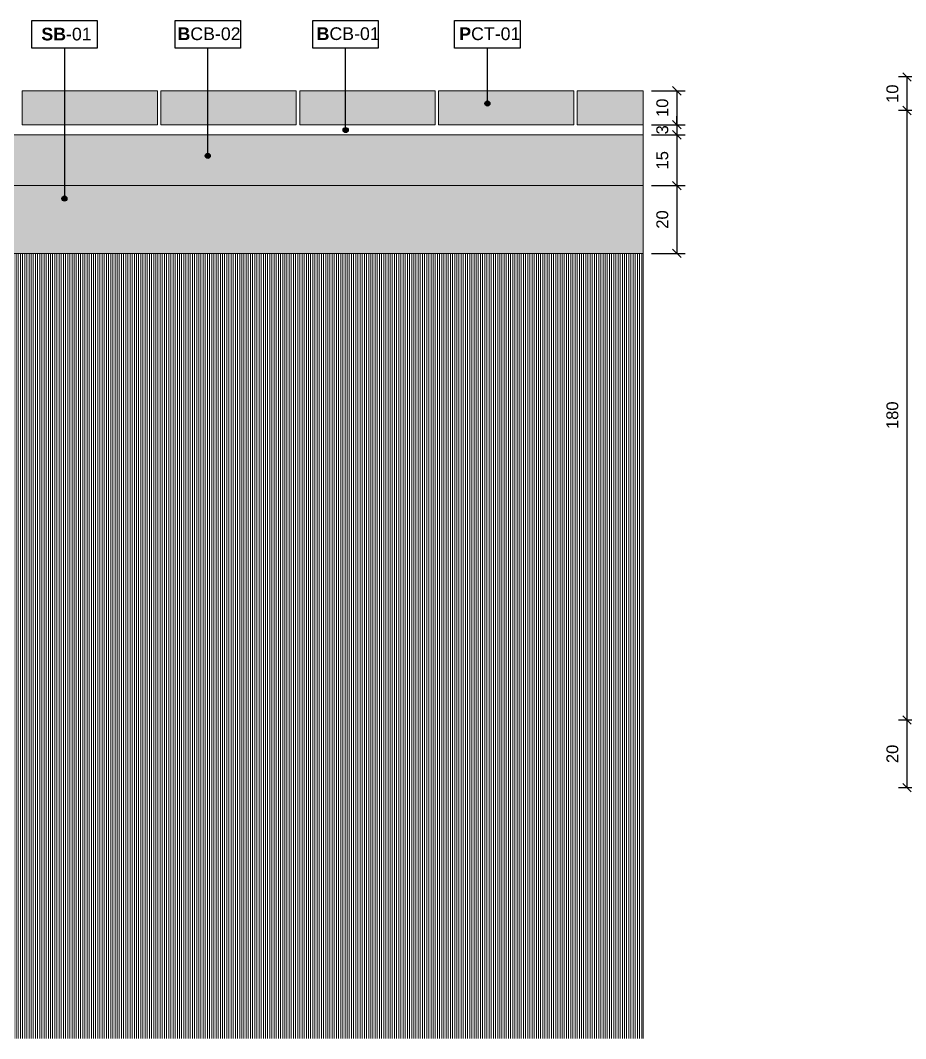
# Model space of a CAD drawing. Header units: metres. Extents: x -325 to 301, y -147 to 149.
# Drawn here: x 95.598 to 98.213, y 16.502 to 19.51 of the extents above; entities that cross this region are included whole.
import ezdxf

# ---------------------------------------------------------------- set-up
doc = ezdxf.new("R2010")
doc.units = ezdxf.units.M
doc.layers.get('Defpoints').update_dxf_attribs({"lineweight": 13})
doc.layers.add('0-TX-1_25', color=7, linetype='Continuous', true_color=0x3f4f7f)
doc.layers.add('3-TR-paviment fort', color=7, linetype='Continuous', true_color=0xd1d1d1)
for name, color, linetype, lineweight in [('1-CM', 7, 'Continuous', 0), ('2-L-secció', 1, 'Continuous', 0), ('3-TR Seleccionat', 44, 'Continuous', 0), ('3-TR Tot-u', 37, 'Continuous', 0)]:
    doc.layers.add(name, color=color, linetype=linetype, lineweight=lineweight)
doc.layers.add('3-TR tot_u', color=7, linetype='Continuous', lineweight=5, true_color=0x787878)
doc.layers.add('A-KEYPLAN_HATCH', color=7, linetype='Continuous')
doc.layers.add('A_TEXT_2', color=7, linetype='Continuous')
doc.styles.get("Standard").update_dxf_attribs({"font": 'arial.ttf'})
doc.dimstyles.new('ISO-25', dxfattribs={"dimtxt": 0.1, "dimasz": 0.1, "dimexe": 0.1, "dimexo": 0.1, "dimgap": 0.1, "dimtad": 1, "dimdec": 0, "dimlfac": 100, "dimzin": 9, "dimtxsty": 'Standard', "dimblk": 'OBLIQUE', "dimcen": 0.1, "dimadec": 0, "dimazin": 0, "dimtfac": 1, "dimtdec": 0, "dimtmove": 0, "dimatfit": 3, "dimldrblk": 'OBLIQUE', "dimfxl": 1, "dimarcsym": 0})

# ---------------------------------------------------------------- blocks, each defined once
blk = doc.blocks.new('hatch keyplan 2')
at = {"layer": 'A-KEYPLAN_HATCH'}
blk.add_lwpolyline([(0, 0.00548), (0.01287, 0.00548), (0.01287, 0), (0, 0)], close=True, dxfattribs=at)
blk = doc.blocks.new('hatch keyplan')
at = {"layer": 'A-KEYPLAN_HATCH'}
blk.add_blockref('hatch keyplan 2', (1.43058, 0.85215), dxfattribs=at)
blk = doc.blocks.new('B-CB02')
at = {"layer": 'A-KEYPLAN_HATCH'}
blk.add_blockref('hatch keyplan', (-1.43058, -0.85215), dxfattribs=at)
at = {"layer": 'A_TEXT_2', "insert": (-0.0008, 0.00409), "char_height": 0.0025, "attachment_point": 1}
blk.add_mtext_dynamic_manual_height_columns('\\pi0.00129;{\\fArial|b1|i0|c0|p34;B}CB-02', width=0.0145619, gutter_width=0.015, heights=[0], dxfattribs=at)
blk = doc.blocks.new('B-CB01')
at = {"layer": 'A-KEYPLAN_HATCH'}
blk.add_blockref('hatch keyplan', (-1.43058, -0.85215), dxfattribs=at)
at = {"layer": 'A_TEXT_2', "insert": (-0.0008, 0.00411), "char_height": 0.0025, "attachment_point": 1}
blk.add_mtext_dynamic_manual_height_columns('\\pi0.00152;{\\fArial|b1|i0|c0|p34;B}CB-01', width=0.0145619, gutter_width=0.015, heights=[0], dxfattribs=at)
blk = doc.blocks.new('SB-01')
at = {"layer": 'A-KEYPLAN_HATCH'}
blk.add_blockref('hatch keyplan', (-1.43058, -0.85215), dxfattribs=at)
at = {"layer": 'A_TEXT_2', "insert": (-0.0008, 0.00403), "char_height": 0.0025, "attachment_point": 1}
blk.add_mtext_dynamic_manual_height_columns('\\pi0.00271;{\\fArial|b1|i0|c0|p34;SB}-01', width=0.0145619, gutter_width=0.015, heights=[0], dxfattribs=at)
blk = doc.blocks.new('_Oblique')
at = {"color": 0, "lineweight": -2}
blk.add_line((-0.5, -0.5), (0.5, 0.5), dxfattribs=at)
blk = doc.blocks.new('*D2141')
at = {"layer": '0-TX-1_25', "color": 0, "lineweight": -2, "transparency": 16777216}
for p, q in [((97.4623, 19.302), (97.5623, 19.302)), ((97.5373, 19.302), (97.5373, 19.202)), ((97.4623, 19.202), (97.5623, 19.202))]:
    blk.add_line(p, q, dxfattribs=at)
at = {"layer": 'Defpoints', "color": 0, "transparency": 16777216}
for p in [(97.4373, 19.302), (97.4373, 19.202), (97.5373, 19.202)]:
    blk.add_point(p, dxfattribs=at)
at = {"layer": '0-TX-1_25', "color": 0, "lineweight": -2, "transparency": 16777216, "xscale": 0.025, "yscale": 0.025, "zscale": 0.025}
for p, rotation in [((97.5373, 19.302), 90), ((97.5373, 19.202), 270)]:
    blk.add_blockref('_Oblique', p, dxfattribs=dict(at, rotation=rotation))
at = {"layer": '0-TX-1_25', "color": 0, "transparency": 16777216, "insert": (97.4944, 19.252), "char_height": 0.035, "attachment_point": 5, "rotation": 90}
blk.add_mtext('10', dxfattribs=at)
blk = doc.blocks.new('*D2132')
at = {"layer": '0-TX-1_25', "color": 0, "lineweight": -2, "transparency": 16777216}
for p, q in [((97.5373, 19.202), (97.5373, 19.227)), ((97.4623, 19.202), (97.5623, 19.202)), ((97.5373, 19.202), (97.5373, 19.172)), ((97.4623, 19.172), (97.5623, 19.172)), ((97.5373, 19.172), (97.5373, 19.147))]:
    blk.add_line(p, q, dxfattribs=at)
at = {"layer": 'Defpoints', "color": 0, "transparency": 16777216}
for p in [(97.4373, 19.202), (97.4373, 19.172), (97.5373, 19.172)]:
    blk.add_point(p, dxfattribs=at)
at = {"layer": '0-TX-1_25', "color": 0, "lineweight": -2, "transparency": 16777216, "xscale": 0.025, "yscale": 0.025, "zscale": 0.025}
for p, rotation in [((97.5373, 19.202), 270), ((97.5373, 19.172), 90)]:
    blk.add_blockref('_Oblique', p, dxfattribs=dict(at, rotation=rotation))
at = {"layer": '0-TX-1_25', "color": 0, "transparency": 16777216, "insert": (97.4944, 19.187), "char_height": 0.035, "attachment_point": 5, "rotation": 90}
blk.add_mtext('3', dxfattribs=at)
blk = doc.blocks.new('*D2133')
at = {"layer": '0-TX-1_25', "color": 0, "lineweight": -2, "transparency": 16777216}
for p, q in [((97.4623, 19.172), (97.5623, 19.172)), ((97.5373, 19.172), (97.5373, 19.022)), ((97.4623, 19.022), (97.5623, 19.022))]:
    blk.add_line(p, q, dxfattribs=at)
at = {"layer": 'Defpoints', "color": 0, "transparency": 16777216}
for p in [(97.4373, 19.172), (97.4373, 19.022), (97.5373, 19.022)]:
    blk.add_point(p, dxfattribs=at)
at = {"layer": '0-TX-1_25', "color": 0, "lineweight": -2, "transparency": 16777216, "xscale": 0.025, "yscale": 0.025, "zscale": 0.025}
for p, rotation in [((97.5373, 19.172), 90), ((97.5373, 19.022), 270)]:
    blk.add_blockref('_Oblique', p, dxfattribs=dict(at, rotation=rotation))
at = {"layer": '0-TX-1_25', "color": 0, "transparency": 16777216, "insert": (97.4944, 19.097), "char_height": 0.035, "attachment_point": 5, "rotation": 90}
blk.add_mtext('15', dxfattribs=at)
blk = doc.blocks.new('*D2134')
at = {"layer": '0-TX-1_25', "color": 0, "lineweight": -2, "transparency": 16777216}
for p, q in [((97.4623, 19.022), (97.5623, 19.022)), ((97.5373, 19.022), (97.5373, 18.822)), ((97.4623, 18.822), (97.5623, 18.822))]:
    blk.add_line(p, q, dxfattribs=at)
at = {"layer": 'Defpoints', "color": 0, "transparency": 16777216}
for p in [(97.4373, 19.022), (97.4373, 18.822), (97.5373, 18.822)]:
    blk.add_point(p, dxfattribs=at)
at = {"layer": '0-TX-1_25', "color": 0, "lineweight": -2, "transparency": 16777216, "xscale": 0.025, "yscale": 0.025, "zscale": 0.025}
for p, rotation in [((97.5373, 19.022), 90), ((97.5373, 18.822), 270)]:
    blk.add_blockref('_Oblique', p, dxfattribs=dict(at, rotation=rotation))
at = {"layer": '0-TX-1_25', "color": 0, "transparency": 16777216, "insert": (97.4944, 18.922), "char_height": 0.035, "attachment_point": 5, "rotation": 90}
blk.add_mtext('20', dxfattribs=at)
blk = doc.blocks.new('POINT')
at = {"layer": '0-TX-1_25'}
h = blk.add_hatch(dxfattribs=at)
h.set_pattern_fill('ANGLE', color=256)
h.set_pattern_definition([(0, (-83.747, -12.726), (0, 6.985), [5.08, -1.905]), (90, (-83.747, -12.726), (-6.985, 4e-16), [5.08, -1.905])])
edge = h.paths.add_edge_path()
edge.add_arc((0, 0), 0.0075, 0, 360)
h = blk.add_hatch(color=256, dxfattribs=at)
h.dxf.hatch_style = 1
edge = h.paths.add_edge_path()
edge.add_arc((0, 0), 0.0075, 0, 360)
blk.add_circle((0, 0), 0.0075, dxfattribs=at)
blk = doc.blocks.new('PCB01')
at = {"layer": 'A-KEYPLAN_HATCH'}
blk.add_lwpolyline([(0.001, 0.00548), (0.01387, 0.00548), (0.01387, 0), (0.001, 0)], close=True, dxfattribs=at)
at = {"layer": 'A_TEXT_2', "insert": (0.0002, 0.00409), "char_height": 0.0025, "attachment_point": 1}
blk.add_mtext_dynamic_manual_height_columns('\\pi0.00171;{\\fArial|b1|i0|c0|p34;P}CT-01', width=0.0145619, gutter_width=0.015, heights=[0], dxfattribs=at)
blk = doc.blocks.new('*D2165')
at = {"layer": '0-TX-1_25', "color": 0, "lineweight": -2, "transparency": 16777216}
for p, q in [((98.3168, 19.3432), (98.1918, 19.3432)), ((98.2168, 19.3432), (98.2168, 19.2442)), ((98.3168, 19.2442), (98.1918, 19.2442))]:
    blk.add_line(p, q, dxfattribs=at)
at = {"layer": 'Defpoints', "color": 0, "transparency": 16777216}
for p in [(98.4168, 19.3432), (98.2168, 19.2442), (98.4168, 19.2442)]:
    blk.add_point(p, dxfattribs=at)
at = {"layer": '0-TX-1_25', "color": 0, "lineweight": -2, "transparency": 16777216, "xscale": 0.025, "yscale": 0.025, "zscale": 0.025}
for p, rotation in [((98.2168, 19.3432), 90), ((98.2168, 19.2442), 270)]:
    blk.add_blockref('_Oblique', p, dxfattribs=dict(at, rotation=rotation))
at = {"layer": '0-TX-1_25', "color": 0, "transparency": 16777216, "insert": (98.174, 19.2937), "char_height": 0.035, "attachment_point": 5, "rotation": 90}
blk.add_mtext('10', dxfattribs=at)
blk = doc.blocks.new('*D2167')
at = {"layer": '0-TX-1_25', "color": 0, "lineweight": -2, "transparency": 16777216}
for p, q in [((98.3168, 19.2442), (98.1918, 19.2442)), ((98.2168, 19.2442), (98.2168, 17.4432)), ((98.3168, 17.4432), (98.1918, 17.4432))]:
    blk.add_line(p, q, dxfattribs=at)
at = {"layer": 'Defpoints', "color": 0, "transparency": 16777216}
for p in [(98.4168, 19.2442), (98.2168, 17.4432), (98.4168, 17.4432)]:
    blk.add_point(p, dxfattribs=at)
at = {"layer": '0-TX-1_25', "color": 0, "lineweight": -2, "transparency": 16777216, "xscale": 0.025, "yscale": 0.025, "zscale": 0.025}
for p, rotation in [((98.2168, 19.2442), 90), ((98.2168, 17.4432), 270)]:
    blk.add_blockref('_Oblique', p, dxfattribs=dict(at, rotation=rotation))
at = {"layer": '0-TX-1_25', "color": 0, "transparency": 16777216, "insert": (98.174, 18.3437), "char_height": 0.035, "attachment_point": 5, "rotation": 90}
blk.add_mtext('180', dxfattribs=at)
blk = doc.blocks.new('*D2168')
at = {"layer": '0-TX-1_25', "color": 0, "lineweight": -2, "transparency": 16777216}
for p, q in [((98.3168, 17.4432), (98.1918, 17.4432)), ((98.2168, 17.4432), (98.2168, 17.2432)), ((98.3168, 17.2432), (98.1918, 17.2432))]:
    blk.add_line(p, q, dxfattribs=at)
at = {"layer": 'Defpoints', "color": 0, "transparency": 16777216}
for p in [(98.4168, 17.4432), (98.2168, 17.2432), (98.4168, 17.2432)]:
    blk.add_point(p, dxfattribs=at)
at = {"layer": '0-TX-1_25', "color": 0, "lineweight": -2, "transparency": 16777216, "xscale": 0.025, "yscale": 0.025, "zscale": 0.025}
for p, rotation in [((98.2168, 17.4432), 90), ((98.2168, 17.2432), 270)]:
    blk.add_blockref('_Oblique', p, dxfattribs=dict(at, rotation=rotation))
at = {"layer": '0-TX-1_25', "color": 0, "transparency": 16777216, "insert": (98.174, 17.3432), "char_height": 0.035, "attachment_point": 5, "rotation": 90}
blk.add_mtext('20', dxfattribs=at)

msp = doc.modelspace()

# ---------------------------------------------------------------- hatches: boundary and pattern name
at = {"layer": '3-TR Seleccionat'}
h = msp.add_hatch(dxfattribs=at)
h.set_pattern_fill('ANSI31', color=256, scale=0.002, angle=45, style=0)
h.set_pattern_definition([(90, (92.2073734, 25.5551045), (-0.00635, 1e-18), [])])
h.paths.add_polyline_path([(94.3558, 17.302), (94.6238, 18.822), (97.4373, 18.822), (97.4373, 16.502), (94.1397, 16.502), (94.1397, 17.302)])
h.paths.add_polyline_path([(93.2789, 18.6695), (93.5216, 17.302), (94.1397, 17.302), (94.1397, 16.502), (90.4402, 16.502), (90.4373, 18.6695), (92.6199, 18.6695), (92.7149, 18.6695), (93.1011, 18.6695), (93.2326, 18.6695), (93.1011, 18.6695), (93.2326, 18.6695)])
at = {"layer": '3-TR Tot-u'}
h = msp.add_hatch(dxfattribs=at)
h.set_pattern_fill('EARTH', color=256, scale=0.005, angle=-80.8248, style=0)
h.set_pattern_definition([(279.17524, (88.469944, 26.917797), (0.03640645, -0.02628108), [0.03175, -0.03175]), (279.17524, (88.481698, 26.919695), (0.03640645, -0.02628108), [0.03175, -0.03175]), (279.17524, (88.493452, 26.921594), (0.03640645, -0.02628108), [0.03175, -0.03175]), (9.17524, (88.498002, 26.91831), (0.02628108, 0.03640645), [0.03175, -0.03175]), (9.17524, (88.4999, 26.906555), (0.02628108, 0.03640645), [0.03175, -0.03175]), (9.17524, (88.5018, 26.8948), (0.02628108, 0.03640645), [0.03175, -0.03175])])
h.paths.add_polyline_path([(97.4373, 19.022), (94.7949, 19.0211), (94.828, 18.8979), (94.8485, 18.822), (97.4373, 18.822)])
at = {"layer": '3-TR tot_u'}
h = msp.add_hatch(dxfattribs=at)
h.set_pattern_fill('AR-CONC', color=256, scale=0.0002, angle=90.2664)
h.set_pattern_definition([(140.2664143104, (269994.068146, -738409.275954), (0.0030183585511, 0.0364513625844), [0.00381, -0.04191]), (85.2664143104, (269994.068146, -738409.275954), (-0.0381781810675, -0.0072262829332), [0.003048, -0.033528116834]), (190.7178590104, (269994.068397, -738409.272916), (-0.0351598209585, 0.0292250795622), [0.00323800176, -0.03561804892]), (136.4506143104, (269994.057986, -738409.276), (0.0081562825582, 0.0542543196878), [0.005715, -0.062865]), (186.9019719204, (269994.058666, -738409.27148), (-0.049705465848, 0.047250217616), [0.004857004628, -0.053427121632]), (81.45056548, (269994.057986, -738409.276), (-0.0497054658455, 0.0472502176188), [0.004571993414, -0.050291946384]), (111.2664143104, (269994.060502, -738409.27091), (0.0203118235131, 0.0304176527954), [0.00381, -0.04191]), (56.2664143104, (269994.060502, -738409.27091), (-0.0368946682902, 0.0121889849718), [0.003048, -0.033528]), (161.7178593104, (269994.062195, -738409.268374), (-0.016582844967, 0.0426066376987), [0.00323800176, -0.03561798752]), (127.7664143104, (269994.068146, -738409.275954), (-0.0169136972324, 0.00053908133522), [0, -0.0331216, 0, -0.034036, 0, -0.033655]), (97.7664143104, (269994.068146, -738409.275954), (-0.02009803784808, 0.0132706243038), [0, -0.0194056, 0, -0.0323596, 0, -0.012827]), (57.7664143104, (269994.068199, -738409.287282), (0.00101964285024, 0.02712315336895), [0, -0.0127, 0, -0.039624, 0, -0.052578]), (47.7664143104, (269994.068222, -738409.292362), (-0.0052229971542, 0.0296018704426), [0, -0.01651, 0, -0.0263144, 0, -0.037338])])
h.paths.add_polyline_path([(94.7732, 19.102), (94.7732, 19.172), (94.9721, 19.172), (97.4373, 19.172), (97.4373, 19.022), (94.8092, 19.022)])
at = {"layer": '3-TR-paviment fort'}
for points in [[(96.0032, 19.202), (96.0032, 19.302), (95.6032, 19.302), (95.6032, 19.202)], [(96.4132, 19.202), (96.4132, 19.302), (96.0132, 19.302), (96.0132, 19.202)], [(96.8232, 19.202), (96.8232, 19.302), (96.4232, 19.302), (96.4232, 19.202)], [(97.2332, 19.202), (97.2332, 19.302), (96.8332, 19.302), (96.8332, 19.202)], [(97.4373, 19.202), (97.4373, 19.302), (97.2432, 19.302), (97.2432, 19.202)]]:
    msp.add_hatch(color=256, dxfattribs=at).paths.add_polyline_path(points)

# ---------------------------------------------------------------- linework, layer by layer
at = {"layer": '0-TX-1_25'}
for points in [[(95.7282, 19.4282), (95.7282, 18.9837)], [(96.1515, 19.1102), (96.1515, 19.4282)], [(96.559, 19.1864), (96.559, 19.4282)], [(96.9775, 19.2648), (96.9775, 19.4282)]]:
    msp.add_lwpolyline(points, dxfattribs=at)
at = {"layer": '1-CM'}
msp.add_line((94.7947, 19.022), (97.4373, 19.022), dxfattribs=at)
at = {"layer": '1-CM', "flags": 128}
for points in [[(96.0032, 19.202), (95.6032, 19.202), (95.6032, 19.302), (96.0032, 19.302)], [(96.4132, 19.202), (96.0132, 19.202), (96.0132, 19.302), (96.4132, 19.302)], [(96.8232, 19.202), (96.4232, 19.202), (96.4232, 19.302), (96.8232, 19.302)], [(97.2332, 19.202), (96.8332, 19.202), (96.8332, 19.302), (97.2332, 19.302)]]:
    msp.add_lwpolyline(points, close=True, dxfattribs=at)
msp.add_lwpolyline([(97.4373, 19.202), (97.2432, 19.202), (97.2432, 19.302), (97.4373, 19.302)], dxfattribs=at)
at = {"layer": '1-CM'}
for points in [[(94.7732, 19.172), (97.4373, 19.172)], [(94.8485, 18.822), (97.4373, 18.822)]]:
    msp.add_lwpolyline(points, dxfattribs=at)
at = {"layer": '2-L-secció'}
msp.add_line((97.4373, 19.302, -0.0004), (97.4373, 16.502, -0.0016), dxfattribs=at)

# ---------------------------------------------------------------- block references
at = {"layer": '0-TX-1_25', "xscale": 15, "yscale": 15, "zscale": 15}
for name, p in [('SB-01', (95.6316, 19.4282)), ('B-CB02', (96.0549, 19.4282)), ('B-CB01', (96.4624, 19.4282))]:
    msp.add_blockref(name, p, dxfattribs=at)
at = {"layer": '0-TX-1_25'}
for p in [(96.9775, 19.2648), (96.559, 19.1864), (96.1515, 19.1102), (95.7282, 18.9837)]:
    msp.add_blockref('POINT', p, dxfattribs=at)
at = {"layer": 'A-KEYPLAN_HATCH', "xscale": 14.99999999999007, "yscale": 14.99999999999007, "zscale": 14.99999999999007}
msp.add_blockref('PCB01', (96.8659, 19.4282), dxfattribs=at)

# ---------------------------------------------------------------- dimensions: what is measured, and where the dimension line sits
at = {"layer": '0-TX-1_25'}
for base, p1, p2, picture, middle in [((98.2168, 19.2442), (98.4168, 19.3432), (98.4168, 19.2442), '*D2165', (98.174, 19.2937)), ((97.5373, 19.202, -0.0004), (97.4373, 19.302, -0.0004), (97.4373, 19.202, -0.0004), '*D2141', (97.4944, 19.252, -0.0004)), ((98.2168, 17.4432), (98.4168, 19.2442), (98.4168, 17.4432), '*D2167', (98.174, 18.3437)), ((97.5373, 19.022, -0.0004), (97.4373, 19.172, -0.0004), (97.4373, 19.022, -0.0004), '*D2133', (97.4944, 19.097, -0.0004)), ((97.5373, 18.822, -0.0004), (97.4373, 19.022, -0.0004), (97.4373, 18.822, -0.0004), '*D2134', (97.4944, 18.922, -0.0004)), ((98.2168, 17.2432), (98.4168, 17.4432), (98.4168, 17.2432), '*D2168', (98.174, 17.3432))]:
    dim = msp.add_linear_dim(base=base, p1=p1, p2=p2, angle=90, dimstyle='ISO-25', override={"dimtxt": 0.035, "dimasz": 0.025, "dimexe": 0.025, "dimexo": 0.025, "dimgap": 0.025, "dimblk1": 'Oblique', "dimblk2": 'Oblique', "dimsah": 1, "dimfxl": 0.1, "dimfxlon": 1, "dimarcsym": 1}, dxfattribs=at)
    dim.commit()
    dim.dimension.update_dxf_attribs({"geometry": picture, "text_midpoint": middle})
dim = msp.add_linear_dim(base=(97.5373, 19.172, -0.0004), p1=(97.4373, 19.202, -0.0004), p2=(97.4373, 19.172, -0.0004), angle=90, dimstyle='ISO-25', override={"dimtxt": 0.035, "dimasz": 0.025, "dimexe": 0.025, "dimexo": 0.025, "dimgap": 0.025, "dimblk1": 'Oblique', "dimblk2": 'Oblique', "dimsah": 1, "dimfxl": 0.1, "dimfxlon": 1, "dimarcsym": 1}, dxfattribs=at)
dim.commit()
dim.dimension.update_dxf_attribs({"geometry": '*D2132', "text_midpoint": (97.5373, 19.187, -0.0004), "dimtype": 160})

doc.saveas('drawing.dxf')
